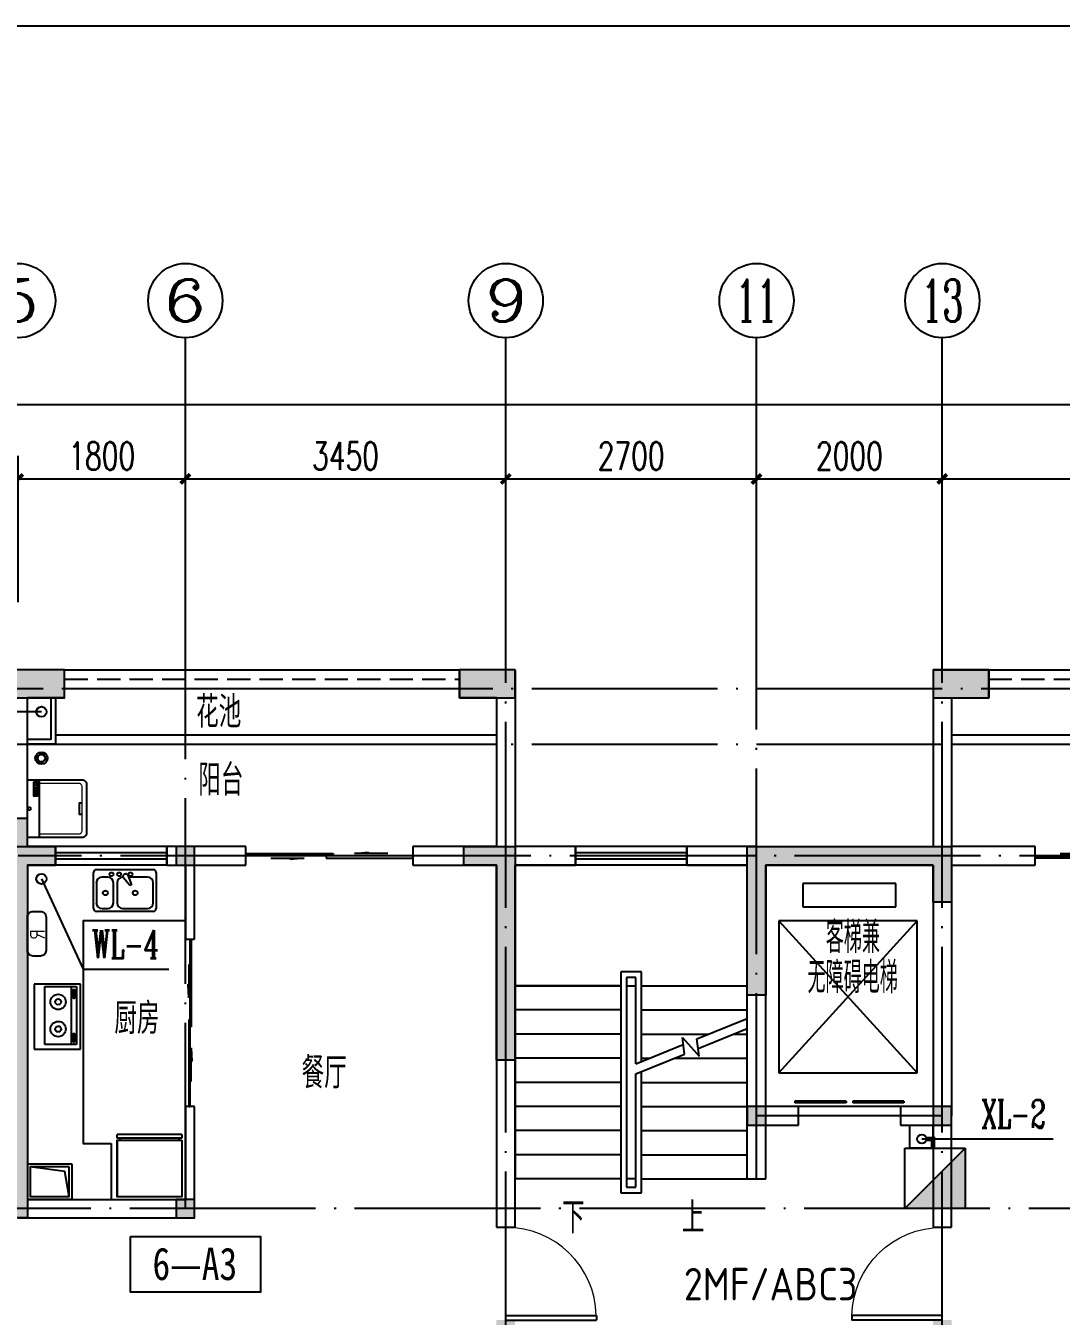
# Model space of a CAD drawing. Extents: x -287580 to -53108, y -522338 to -82629.
# Drawn here: x -248927 to -237779, y -430409 to -416516 of the extents above; entities that cross this region are included whole.
import ezdxf
from ezdxf.enums import TextEntityAlignment as Align

# ---------------------------------------------------------------- set-up
doc = ezdxf.new("R2010")
doc.units = 0
doc.header["$LTSCALE"] = 1000
doc.header["$MEASUREMENT"] = 0
doc.linetypes.add('DASH', pattern=[0.35, 0.25, -0.1])
doc.linetypes.add('DOTE', pattern=[2.42, 2, -0.2, 0.02, -0.2])
for name, color, linetype in [('AXIS', 3, 'Continuous'), ('AXIS_TEXT', 7, 'Continuous'), ('DIM_SYMB', 99, 'Continuous'), ('DIM_污水', 3, 'Continuous'), ('DIM_消防', 3, 'Continuous'), ('DOTE', 99, 'Continuous'), ('EQUIP_地漏', 7, 'Continuous'), ('EQUIP_消火栓', 10, 'Continuous'), ('kan', 146, 'Continuous'), ('PIPE-消防', 1, 'Continuous'), ('PUB_TEXT', 7, 'Continuous'), ('STAIR', 99, 'Continuous'), ('VPIPE-污水', 2, 'Continuous'), ('VPIPE-消防', 1, 'Continuous'), ('WALL', 9, 'Continuous'), ('WINDOW', 99, 'Continuous'), ('填充', 8, 'Continuous'), ('家具', 187, 'Continuous'), ('文字2', 7, 'Continuous'), ('给排水标注', 4, 'Continuous'), ('表格', 157, 'Continuous'), ('面层', 215, 'Continuous')]:
    doc.layers.add(name, color=color, linetype=linetype)
doc.layers.add('洁、厨具', color=8, linetype='Continuous', lineweight=9)
doc.styles.add('-宋体', font='', dxfattribs={"width": 0.8})
doc.styles.add('_SIMPLEX', font='SIMPLEX.shx', dxfattribs={"width": 0.75})
doc.styles.add('_TCH_AXIS', font='COMPLEX', dxfattribs={"bigfont": 'GBCBIG'})
doc.styles.add('_TCH_DIM', font='SIMPLEX', dxfattribs={"bigfont": 'GBCBIG'})
doc.styles.add('_TCH_DIM_T3', font='SIMPLEX', dxfattribs={"width": 0.705882, "bigfont": 'GBCBIG'})
doc.styles.add('_TWT_SERIAL', font='COMPLEX', dxfattribs={"width": 0.8, "height": 3, "bigfont": 'HZTXT'})
doc.styles.add('COMPLEX', font='COMPLEX')
doc.styles.add('DIM_FONT', font='simplex_.ttf', dxfattribs={"width": 0.7, "bigfont": 'GBCBIG'})
doc.styles.add('hnurban', font='gbenor.shx', dxfattribs={"width": 0.8, "bigfont": 'gbcbig.shx'})
doc.styles.get("Standard").update_dxf_attribs({"font": 'gbenor.shx', "bigfont": 'gbcbig.shx'})
doc.styles.get('-宋体').set_extended_font_data('SimSun')
doc.dimstyles.new('_TCH_ARCH&&100', dxfattribs={"dimtxt": 297.5, "dimasz": 100, "dimexe": 250, "dimexo": 300, "dimgap": 100, "dimtad": 1, "dimdec": 0, "dimzin": 0, "dimdsep": 46, "dimtxsty": '_TCH_DIM_T3', "dimblk": 'ARCHTICK', "dimcen": 0.09, "dimclrt": 7, "dimazin": 2, "dimtfac": 1, "dimtdec": 0, "dimtix": 1, "dimtmove": 2, "dimatfit": 3, "dimfxl": 0, "dimtolj": 1, "dimtzin": 0, "dimarcsym": 0})

# ---------------------------------------------------------------- blocks, each defined once
blk = doc.blocks.new('$TwtSys$00000434')
for p, q in [((-0.5, 0.5), (-0.5, -0.5)), ((-0.5, -0.5), (0.5, 0.5)), ((0.5, 0.5), (-0.5, 0.5)), ((0.5, -0.5), (0.5, 0.5)), ((-0.5, -0.5), (0.5, -0.5))]:
    blk.add_line(p, q)
blk.add_solid([(0.5, -0.5), (0.5, 0.5), (-0.5, -0.5)])
blk = doc.blocks.new('$TwtSys$00000327')
for p, q in [((-94, -9, 0), (9, 94, 0)), ((-9, -94, 0), (94, 9, 0)), ((12, 55, 0), (42, 84, 0)), ((40, 40, 0), (66, 66, 0)), ((55, 12, 0), (84, 42, 0)), ((-84, -42, 0), (-55, -12, 0)), ((-66, -66, 0), (-40, -40, 0)), ((-42, -84, 0), (-12, -55, 0))]:
    blk.add_line(p, q)
for radius in [94, 56.4]:
    blk.add_circle((0, 0, 0), radius)
blk = doc.blocks.new('aaaaaaffffffeeeee')
at = {"layer": 'PIPE-消防'}
for points in [[(-239159, -366262), (-239159, -366237), (-239134, -366237)], [(-239159, -366262), (-239134, -366262), (-239134, -366237)]]:
    blk.add_hatch(color=256, dxfattribs=at).paths.add_polyline_path(points)
at = {"layer": 'DIM_污水'}
for p, q in [((-248759, -361662), (-249151, -361662)), ((-248759, -363462), (-248309, -364434, 0)), ((-248309, -364434, 0), (-247388, -364434, 0))]:
    blk.add_line(p, q, dxfattribs=at)
at = {"layer": 'DIM_消防'}
for p, q in [((-239279, -366262), (-238752, -366262)), ((-238752, -366262), (-237864, -366262))]:
    blk.add_line(p, q, dxfattribs=at)
at = {"layer": 'EQUIP_消火栓', "color": 99}
blk.add_lwpolyline([(-239409, -366112), (-239159, -366112), (-239159, -366362), (-239409, -366362)], close=True, dxfattribs=at)
at = {"layer": 'PIPE-消防', "const_width": 50}
for points in [[(-239229, -366262), (-239159, -366262)], [(-239159, -366262), (-239159, -366362)]]:
    blk.add_lwpolyline(points, dxfattribs=at)
at = {"layer": 'VPIPE-污水'}
for centre in [(-248759, -361662), (-248759, -363462)]:
    blk.add_circle(centre, 55, dxfattribs=at)
at = {"layer": 'VPIPE-消防'}
blk.add_circle((-239279, -366262), 50, dxfattribs=at)
at = {"layer": 'EQUIP_地漏', "xscale": 0.7, "yscale": 0.7, "zscale": 0.7}
blk.add_blockref('$TwtSys$00000327', (-248759, -362162), dxfattribs=at)
at = {"layer": 'EQUIP_消火栓', "xscale": 650, "yscale": -650, "zscale": 650, "rotation": 270}
blk.add_blockref('$TwtSys$00000434', (-239139, -366687), dxfattribs=at)
at = {"layer": 'DIM_污水', "color": 7, "style": '_TWT_SERIAL', "width": 0.64}
blk.add_text('WL-4', height=300, dxfattribs=at).set_placement((-248216, -364314, 0))
at = {"layer": 'DIM_消防', "color": 7, "style": '_TWT_SERIAL', "width": 0.64}
blk.add_text('XL-2', height=300, dxfattribs=at).set_placement((-238637, -366142))
blk = doc.blocks.new('ASDGFSDFGGDF')
at = {"layer": '家具'}
for p, q in [((695, -609), (695, 0)), ((695, -609), (695, 0)), ((0, -670), (0, -629)), ((0, -629), (28, -629)), ((0, -670), (695, -670)), ((28, -629), (28, -609)), ((695, -609), (666, -609)), ((666, -609), (666, -629)), ((666, -629), (695, -629)), ((695, -629), (695, -670))]:
    blk.add_line(p, q, dxfattribs=at)
for points in [[(0, -609), (0, 0), (695, 0), (695, -609)], [(666, -609), (28, -609), (28, -629), (666, -629)]]:
    blk.add_lwpolyline(points, close=True, dxfattribs=at)
blk = doc.blocks.new('sdfdsfgf')
at = {"layer": '家具'}
for points in [[(1414289, 21341), (1413809, 21341), (1413809, 20961), (1414289, 20961), (1414289, 21341)], [(1414259, 20991), (1414211, 21259), (1413839, 21311)]]:
    blk.add_lwpolyline(points, dxfattribs=at)
blk.add_lwpolyline([(1414259, 21311), (1413839, 21311), (1413839, 20991), (1414259, 20991)], close=True, dxfattribs=at)
blk = doc.blocks.new('A$C685A49D5')
at = {"layer": '家具'}
for p, q in [((0, 31), (0, 419)), ((31, 450), (644, 450)), ((675, 419), (675, 31)), ((31, 307), (31, 92)), ((153, 368), (92, 368)), ((215, 92), (215, 307)), ((256, 307), (256, 92)), ((390, 277), (320, 363)), ((340, 402), (325, 393)), ((369, 391), (408, 287)), ((583, 368), (377, 368)), ((408, 287), (390, 277)), ((644, 92), (644, 307)), ((644, 0), (31, 0)), ((92, 31), (153, 31)), ((317, 31), (583, 31))]:
    blk.add_line(p, q, dxfattribs=at)
for centre, radius in [((194, 399), 20.5), ((276, 399), 20.5), ((399, 399), 20.5), ((128, 199), 25.6), ((450, 199), 25.6)]:
    blk.add_circle(centre, radius, dxfattribs=at)
for centre, radius, start, end in [((31, 419), 30.7, 90, 180), ((644, 419), 30.7, 0, 90), ((92, 307), 61.4, 90, 180), ((153, 307), 61.4, 0, 90), ((317, 307), 61.4, 90, 180), ((335, 376), 20.5, 120, 219.4623), ((350, 384), 20.5, 20.5377, 120), ((583, 307), 61.4, 0, 90), ((31, 31), 30.7, 180, 270), ((92, 92), 61.4, 180, 270), ((153, 92), 61.4, 270, 0), ((317, 92), 61.4, 180, 270), ((583, 92), 61.4, 270, 0), ((644, 31), 30.7, 270, 0)]:
    blk.add_arc(centre, radius, start, end, dxfattribs=at)
at = {"layer": '家具', "style": 'DIM_FONT', "width": 0.8, "flags": 9}
for tag in ['YSIZE', 'XSIZE']:
    blk.add_attdef(tag, (338, 450), '', height=0.5, rotation=270, dxfattribs=at)
blk = doc.blocks.new('$plan$00001601')
at = {"layer": '家具'}
for p, q in [((-350, 16), (350, 16)), ((-350, -484), (-350, 16)), ((350, 16), (350, -484)), ((-323, -98), (-323, -440)), ((299, -98), (-323, -98)), ((299, -440), (299, -98)), ((-323, -384), (299, -384)), ((-291, -407), (-291, -418)), ((-216, -416), (-280, -416)), ((-280, -416), (-280, -433)), ((-216, -433), (-216, -416)), ((-199, -408), (-199, -418)), ((182, -407), (182, -418)), ((193, -416), (193, -433)), ((257, -416), (193, -416)), ((257, -433), (257, -416)), ((274, -408), (274, -418)), ((350, -484), (-350, -484)), ((-323, -440), (299, -440)), ((-280, -433), (-216, -433)), ((193, -433), (257, -433))]:
    blk.add_line(p, q, dxfattribs=at)
for points in [[(-199, -408, 0.259034), (-201, -404, 0.076276), (-213, -399, 0.036515), (-226, -397, 0.026615), (-245, -396, 0.026615), (-264, -397, 0.036515), (-277, -399, 0.076276), (-289, -404, 0.259034), (-291, -408, 0.078462), (-291, -409, 0.056762)], [(-199, -418, 0.259034), (-201, -415, 0.076276), (-213, -410, 0.036515), (-226, -407, 0.026615), (-245, -406, 0.026615), (-264, -407, 0.036515), (-277, -410, 0.076276), (-289, -415, 0.259034), (-291, -418, 0.259034), (-289, -422, 0.056762), (-280, -426, 0.036515)], [(274, -408, 0.259034), (272, -404, 0.076276), (260, -399, 0.036515), (247, -397, 0.026615), (228, -396, 0.026615), (209, -397, 0.036515), (196, -399, 0.076276), (184, -404, 0.259034), (182, -408, 0.078462), (182, -409, 0.056762)], [(274, -418, 0.259034), (272, -415, 0.076276), (260, -410, 0.036515), (247, -407, 0.026615), (228, -406, 0.026615), (209, -407, 0.036515), (196, -410, 0.076276), (184, -415, 0.259034), (182, -418, 0.259034), (184, -422, 0.056762), (193, -426, 0.036515)], [(-216, -427, 0.008736), (-213, -427, 0.076276), (-201, -422, 0.259034), (-199, -418, 0.259034)], [(257, -427, 0.008736), (260, -427, 0.076276), (272, -422, 0.259034), (274, -418, 0.259034)]]:
    blk.add_lwpolyline(points, format="xyb", dxfattribs=at)
for centre, radius, start, end in [((-158, -243), 82.5, 0.964, 0), ((-158, -243), 31.6, 0.6532, 0), ((134, -243), 82.5, 180, 179.036), ((134, -243), 31.6, 180, 179.3468)]:
    blk.add_arc(centre, radius, start, end, dxfattribs=at)
blk = doc.blocks.new('A$C3451006C')
blk.add_lwpolyline([(-50, 330), (-50, -30, 0.414214), (10, -90), (90, -90, 0.414214), (150, -30), (150, 330, 0.414214), (90, 390), (10, 390, 0.414214)], format="xyb", close=True)
at = {"style": '_SIMPLEX', "width": 0.8}
blk.add_text('R', height=150, rotation=270, dxfattribs=at).set_placement((-32, 144), align=Align.CENTER)
blk = doc.blocks.new('$plan$00001623')
at = {"layer": '家具', "linetype": 'Continuous'}
blk.add_line((-341, -145), (342, -145), dxfattribs=at)
at = {"layer": '家具'}
blk.add_lwpolyline([(295, -706), (-295, -706, -0.414214), (-345, -656), (-345, 0), (345, 0), (345, -656, -0.414214)], format="xyb", close=True, dxfattribs=at)
at = {"layer": '家具', "lineweight": 13}
blk.add_lwpolyline([(307, -145), (307, -611, -0.414214), (267, -651), (-267, -651, -0.414214), (-307, -611), (-307, -145)], format="xyb", dxfattribs=at)
at = {"layer": '家具'}
for points in [[(323, -72), (152, -72), (152, -120), (323, -120)], [(163, -86), (177, -86), (177, -99), (163, -99)], [(189, -86), (202, -86), (202, -99), (189, -99)], [(213, -86), (227, -86), (227, -99), (213, -99)], [(239, -86), (253, -86), (253, -99), (239, -99)], [(281, -110), (309, -110), (309, -80), (281, -80)]]:
    blk.add_lwpolyline(points, close=True, dxfattribs=at)
blk.add_lwpolyline([(-71, -651), (-71, -623), (0, -623), (71, -623), (71, -651)], dxfattribs=at)
blk.add_circle((0, -25), 16, dxfattribs=at)
blk = doc.blocks.new('A$C72E5532A')
at = {"layer": '填充'}
for points in [[(9950, 14500), (10550, 14500), (10550, 14200), (9950, 14200)], [(15050, 14500), (15650, 14500), (15650, 14200), (15050, 14200)], [(19900, 14500), (20500, 14500), (20500, 14200), (19900, 14200)], [(20300, 12900), (20500, 12900), (20500, 12600), (20300, 12600)], [(18500, 12600), (18700, 12600), (18700, 12400), (18500, 12400)], [(10350, 9800), (10550, 9800), (10550, 9600), (10350, 9600)], [(12350, 9800), (12550, 9800), (12550, 9600), (12350, 9600)], [(18500, 8800), (18700, 8800), (18700, 8600), (18500, 8600)]]:
    blk.add_hatch(color=256, dxfattribs=at).paths.add_polyline_path(points)
at = {"color": 6}
for points in [[(9950, 14500), (10550, 14500), (10550, 14200), (9950, 14200)], [(15050, 14500), (15650, 14500), (15650, 14200), (15050, 14200)], [(19900, 14500), (20500, 14500), (20500, 14200), (19900, 14200)], [(20300, 12900), (20500, 12900), (20500, 12600), (20300, 12600)], [(18500, 12600), (18700, 12600), (18700, 12400), (18500, 12400)], [(10350, 9800), (10550, 9800), (10550, 9600), (10350, 9600)], [(12350, 9800), (12550, 9800), (12550, 9600), (12350, 9600)], [(18500, 8800), (18700, 8800), (18700, 8600), (18500, 8600)]]:
    blk.add_lwpolyline(points, close=True, dxfattribs=at)
blk = doc.blocks.new('A$C17F555B1')
at = {"layer": '填充'}
h = blk.add_hatch(color=256, dxfattribs=at)
h.dxf.hatch_style = 1
h.paths.add_polyline_path([(55300, 3700), (55300, 3300), (55700, 3300), (55700, 3700)])
h.paths.add_polyline_path([(30100, 3700), (30100, 3300), (30500, 3300), (30500, 3700)])
h.paths.add_polyline_path([(25600, 3300), (25600, 3700), (25200, 3700), (25200, 3300)])
h.paths.add_polyline_path([(400, 3300), (400, 3700), (0, 3700), (0, 3300)])
h.paths.add_polyline_path([(45350, 10300), (45350, 8200), (45150, 8200), (45150, 10500), (45700, 10500), (45700, 10300)])
h.paths.add_polyline_path([(10550, 10500), (10550, 8200), (10350, 8200), (10350, 10300), (10000, 10300), (10000, 10500)])
h.paths.add_polyline_path([(5600, 0), (5100, 0), (5100, 2500), (5300, 2500), (5300, 200), (5600, 200)])
h.paths.add_polyline_path([(20500, 0), (20000, 0), (20000, 200), (20300, 200), (20300, 2500), (20500, 2500)])
h.paths.add_polyline_path([(35700, 0), (35200, 0), (35200, 2500), (35400, 2500), (35400, 200), (35700, 200)])
h.paths.add_polyline_path([(50600, 0), (50100, 0), (50100, 200), (50400, 200), (50400, 2500), (50600, 2500)])
h.paths.add_polyline_path([(54000, 0), (53350, 0), (53350, 200), (53800, 200), (53800, 2100), (54000, 2100)])
h.paths.add_polyline_path([(32450, 0), (31800, 0), (31800, 2100), (32000, 2100), (32000, 200), (32450, 200)])
h.paths.add_polyline_path([(23900, 0), (23250, 0), (23250, 200), (23700, 200), (23700, 2100), (23900, 2100)])
h.paths.add_polyline_path([(2350, 0), (1700, 0), (1700, 2100), (1900, 2100), (1900, 200), (2350, 200)])
h.paths.add_polyline_path([(50600, 9800), (50600, 6700), (51150, 6700), (51150, 6500), (50400, 6500), (50400, 9800), (50400, 10300), (50100, 10300), (50100, 10500), (50600, 10500), (50600, 10000), (50950, 10000), (50950, 9800)])
h.paths.add_polyline_path([(35400, 10300), (35400, 9800), (35400, 6500), (34650, 6500), (34650, 6700), (35200, 6700), (35200, 9800), (34850, 9800), (34850, 10000), (35200, 10000), (35200, 10500), (35700, 10500), (35700, 10300)])
h.paths.add_polyline_path([(20500, 10500), (20500, 10000), (20850, 10000), (20850, 9800), (20500, 9800), (20500, 6700), (21050, 6700), (21050, 6500), (20300, 6500), (20300, 9800), (20300, 10300), (20000, 10300), (20000, 10500)])
h.paths.add_polyline_path([(5300, 9800), (5300, 6500), (4550, 6500), (4550, 6700), (5100, 6700), (5100, 9800), (4750, 9800), (4750, 10000), (5100, 10000), (5100, 10500), (5600, 10500), (5600, 10300), (5300, 10300)])
h.paths.add_polyline_path([(15050, 10300), (13250, 10300), (13250, 8900), (13050, 8900), (13050, 10500), (15250, 10500), (15250, 9900), (15050, 9900)])
h.paths.add_polyline_path([(40650, 10300), (40650, 9900), (40450, 9900), (40450, 10500), (42650, 10500), (42650, 8900), (42450, 8900), (42450, 10300)])
h.paths.add_polyline_path([(39900, 1900), (39900, 1000), (40400, 1000), (40400, 800), (39900, 800), (39900, 0), (39300, 0), (39300, 200), (39700, 200), (39700, 1000), (39700, 1900)])
h.paths.add_polyline_path([(46100, 1900), (46100, 1000), (46100, 200), (46500, 200), (46500, 0), (45900, 0), (45900, 800), (45400, 800), (45400, 1000), (45900, 1000), (45900, 1900)])
h.paths.add_polyline_path([(40650, 5400), (40650, 5100), (41300, 5100), (41300, 4100), (41100, 4100), (41100, 4900), (40450, 4900), (39900, 4900), (39900, 4800), (39700, 4800), (39700, 5100), (40450, 5100), (40450, 5400)])
h.paths.add_polyline_path([(45350, 5400), (45350, 5100), (46100, 5100), (46100, 4800), (45900, 4800), (45900, 4900), (45350, 4900), (44700, 4900), (44700, 4100), (44500, 4100), (44500, 5100), (45150, 5100), (45150, 5400)])
h.paths.add_polyline_path([(30750, 9800), (30300, 9800), (30300, 6700), (30700, 6700), (30700, 6500), (30100, 6500), (30100, 10000), (30750, 10000)])
h.paths.add_polyline_path([(55700, 10000), (55700, 6500), (55100, 6500), (55100, 6700), (55500, 6700), (55500, 9800), (55050, 9800), (55050, 10000)])
h.paths.add_polyline_path([(16000, 1900), (16000, 1000), (16000, 200), (16400, 200), (16400, 0), (15800, 0), (15800, 800), (15300, 800), (15300, 1000), (15800, 1000), (15800, 1900)])
h.paths.add_polyline_path([(9800, 1900), (9800, 1000), (10300, 1000), (10300, 800), (9800, 800), (9800, 0), (9200, 0), (9200, 200), (9600, 200), (9600, 1000), (9600, 1900)])
h.paths.add_polyline_path([(15250, 5400), (15250, 5100), (16000, 5100), (16000, 4800), (15800, 4800), (15800, 4900), (15250, 4900), (14600, 4900), (14600, 4100), (14400, 4100), (14400, 5100), (15050, 5100), (15050, 5400)])
h.paths.add_polyline_path([(10550, 5400), (10550, 5100), (11200, 5100), (11200, 4100), (11000, 4100), (11000, 4900), (10350, 4900), (9800, 4900), (9800, 4800), (9600, 4800), (9600, 5100), (10350, 5100), (10350, 5400)])
h.paths.add_polyline_path([(25400, 9800), (24950, 9800), (24950, 10000), (25600, 10000), (25600, 6500), (25000, 6500), (25000, 6700), (25400, 6700)])
h.paths.add_polyline_path([(200, 9800), (200, 6700), (600, 6700), (600, 6500), (0, 6500), (0, 10000), (650, 10000), (650, 9800)])
at = {"color": 3}
for points in [[(5300, 9800), (5300, 6500), (4550, 6500), (4550, 6700), (5100, 6700), (5100, 9800), (4750, 9800), (4750, 10000), (5100, 10000), (5100, 10500), (5600, 10500), (5600, 10300), (5300, 10300)], [(10550, 10500), (10550, 8200), (10350, 8200), (10350, 10300), (10000, 10300), (10000, 10500)], [(15050, 10300), (13250, 10300), (13250, 8900), (13050, 8900), (13050, 10500), (15250, 10500), (15250, 9900), (15050, 9900)]]:
    blk.add_lwpolyline(points, close=True, dxfattribs=at)
blk = doc.blocks.new('_ArchTick')
at = {"color": 0, "linetype": 'ByBlock', "const_width": 0.4}
blk.add_lwpolyline([(-0.5, -0.5), (0.5, 0.5)], dxfattribs=at)
blk = doc.blocks.new('*D350')
at = {"layer": 'AXIS', "color": 0, "lineweight": -2}
for p, q in [((-249009, -422720), (-249009, -421144)), ((-247209, -422720), (-247209, -421144)), ((-249009, -421394), (-247209, -421394))]:
    blk.add_line(p, q, dxfattribs=at)
at = {"layer": 'Defpoints', "color": 0}
for p in [(-247209, -421394), (-249009, -423020), (-247209, -423020)]:
    blk.add_point(p, dxfattribs=at)
at = {"layer": 'AXIS', "color": 0, "lineweight": -2, "xscale": 100, "yscale": 100, "zscale": 100, "rotation": 180}
blk.add_blockref('_ArchTick', (-249009, -421394), dxfattribs=at)
at = {"layer": 'AXIS', "color": 0, "lineweight": -2, "xscale": 100, "yscale": 100, "zscale": 100}
blk.add_blockref('_ArchTick', (-247209, -421394), dxfattribs=at)
at = {"layer": 'AXIS', "color": 7, "insert": (-248109, -421146), "char_height": 297.5, "attachment_point": 5, "style": '_TCH_DIM_T3'}
blk.add_mtext('\\A1;1800', dxfattribs=at)
blk = doc.blocks.new('*D351')
at = {"layer": 'AXIS', "color": 0, "lineweight": -2}
for p, q in [((-247209, -422720), (-247209, -421144)), ((-243759, -422720), (-243759, -421144)), ((-247209, -421394), (-243759, -421394))]:
    blk.add_line(p, q, dxfattribs=at)
at = {"layer": 'Defpoints', "color": 0}
for p in [(-243759, -421394), (-247209, -423020), (-243759, -423020)]:
    blk.add_point(p, dxfattribs=at)
at = {"layer": 'AXIS', "color": 0, "lineweight": -2, "xscale": 100, "yscale": 100, "zscale": 100, "rotation": 180}
blk.add_blockref('_ArchTick', (-247209, -421394), dxfattribs=at)
at = {"layer": 'AXIS', "color": 0, "lineweight": -2, "xscale": 100, "yscale": 100, "zscale": 100}
blk.add_blockref('_ArchTick', (-243759, -421394), dxfattribs=at)
at = {"layer": 'AXIS', "color": 7, "insert": (-245484, -421146), "char_height": 297.5, "attachment_point": 5, "style": '_TCH_DIM_T3'}
blk.add_mtext('\\A1;3450', dxfattribs=at)
blk = doc.blocks.new('*D352')
at = {"layer": 'AXIS', "color": 0, "lineweight": -2}
for p, q in [((-243759, -422720), (-243759, -421144)), ((-241059, -422720), (-241059, -421144)), ((-243759, -421394), (-241059, -421394))]:
    blk.add_line(p, q, dxfattribs=at)
at = {"layer": 'Defpoints', "color": 0}
for p in [(-241059, -421394), (-243759, -423020), (-241059, -423020)]:
    blk.add_point(p, dxfattribs=at)
at = {"layer": 'AXIS', "color": 0, "lineweight": -2, "xscale": 100, "yscale": 100, "zscale": 100, "rotation": 180}
blk.add_blockref('_ArchTick', (-243759, -421394), dxfattribs=at)
at = {"layer": 'AXIS', "color": 0, "lineweight": -2, "xscale": 100, "yscale": 100, "zscale": 100}
blk.add_blockref('_ArchTick', (-241059, -421394), dxfattribs=at)
at = {"layer": 'AXIS', "color": 7, "insert": (-242409, -421146), "char_height": 297.5, "attachment_point": 5, "style": '_TCH_DIM_T3'}
blk.add_mtext('\\A1;2700', dxfattribs=at)
blk = doc.blocks.new('*D353')
at = {"layer": 'AXIS', "color": 0, "lineweight": -2}
for p, q in [((-241059, -422720), (-241059, -421144)), ((-239059, -422720), (-239059, -421144)), ((-241059, -421394), (-239059, -421394))]:
    blk.add_line(p, q, dxfattribs=at)
at = {"layer": 'Defpoints', "color": 0}
for p in [(-239059, -421394), (-241059, -423020), (-239059, -423020)]:
    blk.add_point(p, dxfattribs=at)
at = {"layer": 'AXIS', "color": 0, "lineweight": -2, "xscale": 100, "yscale": 100, "zscale": 100, "rotation": 180}
blk.add_blockref('_ArchTick', (-241059, -421394), dxfattribs=at)
at = {"layer": 'AXIS', "color": 0, "lineweight": -2, "xscale": 100, "yscale": 100, "zscale": 100}
blk.add_blockref('_ArchTick', (-239059, -421394), dxfattribs=at)
at = {"layer": 'AXIS', "color": 7, "insert": (-240059, -421146), "char_height": 297.5, "attachment_point": 5, "style": '_TCH_DIM_T3'}
blk.add_mtext('\\A1;2000', dxfattribs=at)
blk = doc.blocks.new('*D354')
at = {"layer": 'AXIS', "color": 0, "lineweight": -2}
for p, q in [((-239059, -422720), (-239059, -421144)), ((-235609, -422720), (-235609, -421144)), ((-239059, -421394), (-235609, -421394))]:
    blk.add_line(p, q, dxfattribs=at)
at = {"layer": 'Defpoints', "color": 0}
for p in [(-235609, -421394), (-239059, -423020), (-235609, -423020)]:
    blk.add_point(p, dxfattribs=at)
at = {"layer": 'AXIS', "color": 0, "lineweight": -2, "xscale": 100, "yscale": 100, "zscale": 100, "rotation": 180}
blk.add_blockref('_ArchTick', (-239059, -421394), dxfattribs=at)
at = {"layer": 'AXIS', "color": 0, "lineweight": -2, "xscale": 100, "yscale": 100, "zscale": 100}
blk.add_blockref('_ArchTick', (-235609, -421394), dxfattribs=at)
at = {"layer": 'AXIS', "color": 7, "insert": (-237334, -421146), "char_height": 297.5, "attachment_point": 5, "style": '_TCH_DIM_T3'}
blk.add_mtext('\\A1;3450', dxfattribs=at)
blk = doc.blocks.new('*D370')
at = {"layer": 'AXIS', "color": 0, "lineweight": -2}
for p, q in [((-254209, -422720), (-254209, -420344)), ((-198509, -422720), (-198509, -420344)), ((-254209, -420594), (-198509, -420594))]:
    blk.add_line(p, q, dxfattribs=at)
at = {"layer": 'Defpoints', "color": 0}
for p in [(-198509, -420594), (-254209, -423020), (-198509, -423020)]:
    blk.add_point(p, dxfattribs=at)
at = {"layer": 'AXIS', "color": 0, "lineweight": -2, "xscale": 100, "yscale": 100, "zscale": 100, "rotation": 180}
blk.add_blockref('_ArchTick', (-254209, -420594), dxfattribs=at)
at = {"layer": 'AXIS', "color": 0, "lineweight": -2, "xscale": 100, "yscale": 100, "zscale": 100}
blk.add_blockref('_ArchTick', (-198509, -420594), dxfattribs=at)
at = {"layer": 'AXIS', "color": 7, "insert": (-226359, -420346), "char_height": 297.5, "attachment_point": 5, "style": '_TCH_DIM_T3'}
blk.add_mtext('\\A1;55700', dxfattribs=at)
blk = doc.blocks.new('$DorLib2D$00000131')
at = {"color": 0, "linetype": 'Continuous'}
for p, q in [((0.15, 0.125), (0.2319, 0.1973)), ((0.2319, 0.1973), (0.2319, 0.125)), ((-0.5, 0.125), (-0.5, 0)), ((0.0192, 0.125), (-0.5, 0.125)), ((0.0192, 0), (0.0192, 0.125)), ((0.35, 0.125), (0.15, 0.125)), ((-0.5, 0), (0.0192, 0)), ((-0.024, 0), (0.5, 0)), ((-0.024, -0.125), (-0.024, 0)), ((0.5, 0), (0.5, -0.125)), ((-0.35, -0.125), (-0.15, -0.125)), ((-0.2319, -0.1973), (-0.2319, -0.125)), ((-0.15, -0.125), (-0.2319, -0.1973)), ((0.5, -0.125), (-0.024, -0.125))]:
    blk.add_line(p, q, dxfattribs=at)
blk = doc.blocks.new('$WINLIB2D$00000001')
at = {"color": 0}
for points in [[(-0.5, 0.5), (-0.5, -0.5)], [(-0.5, 0.5), (0.5, 0.5)], [(0.5, -0.5), (0.5, 0.5)], [(0.5, 0.167), (-0.5, 0.167)], [(0.5, -0.167), (-0.5, -0.167)], [(-0.5, -0.5), (0.5, -0.5)]]:
    blk.add_lwpolyline(points, dxfattribs=at)
blk = doc.blocks.new('$DorLib2D$00000001')
for p, q in [((0.45, 0.975), (0.5, 0.975)), ((0.45, 0), (0.45, 0.975)), ((0.5, 0), (0.5, 0.975)), ((0.5, 0), (0.45, 0))]:
    blk.add_line(p, q)
at = {"lineweight": 13}
blk.add_arc((0.475, 0), 0.975, 91.4693, 180, dxfattribs=at)
blk = doc.blocks.new('$DorLib2D$00000127')
at = {"color": 0, "linetype": 'Continuous'}
for p, q in [((-0.033, 0.795), (-0.533, 0.795)), ((-0.533, 0.795), (-0.533, 0.69)), ((-0.033, 0.795), (-0.033, 0.69)), ((0.033, 0.795), (0.033, 0.69)), ((0.533, 0.795), (0.033, 0.795)), ((0.533, 0.795), (0.533, 0.69)), ((-0.033, 0.69), (-0.533, 0.69)), ((0.533, 0.69), (0.033, 0.69)), ((0.5, 0.5), (-0.5, 0.5))]:
    blk.add_line(p, q, dxfattribs=at)
blk = doc.blocks.new('_AXISO')
blk.add_circle((0, 0), 0.5)
at = {"layer": 'AXIS_TEXT', "style": 'COMPLEX', "width": 1.041667}
blk.add_attdef('A', text='', height=0.56, dxfattribs=at).set_placement((-0.25, -0.28), (0.25, -0.28), align=Align.FIT)

msp = doc.modelspace()

# ---------------------------------------------------------------- linework, layer by layer
at = {"layer": 'AXIS'}
for p, q in [((-247208.8, -422074.7), (-247208.8, -419874.4)), ((-243758.8, -422074.7), (-243758.8, -419874.4)), ((-241058.8, -422074.7), (-241058.8, -419874.4)), ((-239058.8, -422074.7), (-239058.8, -419874.4))]:
    msp.add_line(p, q, dxfattribs=at)
at = {"layer": 'DIM_SYMB'}
for points in [[(-243058.8, -429060.9, 0, 0, 0), (-243058.8, -426200.9, 0, 0, 0), (-241758.8, -426200.9, 0, 0, 0), (-241758.8, -427070.9, 80, 0, 0), (-241758.8, -427370.9, 0, 0, 0)], [(-241758.8, -429060.9, 0, 0, 0), (-241758.8, -427930.9, 80, 0, 0), (-241758.8, -427630.9, 0, 0, 0)]]:
    msp.add_lwpolyline(points, format="xyseb", dxfattribs=at)
at = {"layer": 'DOTE', "linetype": 'DOTE'}
for p, q in [((-247208.8, -429250.9), (-247208.8, -422172.4)), ((-243758.8, -430850.9), (-243758.8, -422172.4)), ((-241058.8, -428930.9), (-241058.8, -422172.4)), ((-239058.8, -430850.9), (-239058.8, -422172.4)), ((-255580, -423650.9), (-197406.7, -423650.9)), ((-255580, -424250.9), (-197406.7, -424250.9)), ((-233808.8, -425450.9), (-249008.8, -425450.9)), ((-239058.8, -428250.9), (-241058.8, -428250.9)), ((-197406.7, -429250.9), (-255580, -429250.9))]:
    msp.add_line(p, q, dxfattribs=at)
at = {"layer": 'kan'}
for p, q in [((-248508.8, -423450.9), (-244258.8, -423450.9)), ((-238558.8, -423450.9), (-234308.8, -423450.9)), ((-248508.8, -423650.9), (-244258.8, -423650.9)), ((-238558.8, -423650.9), (-234308.8, -423650.9))]:
    msp.add_line(p, q, dxfattribs=at)
at = {"layer": 'kan', "linetype": 'DASH'}
for p, q in [((-248508.8, -423550.9), (-244258.8, -423550.9)), ((-238558.8, -423550.9), (-234308.8, -423550.9))]:
    msp.add_line(p, q, dxfattribs=at)
at = {"layer": 'kan', "color": 124}
for p, q in [((-248608.8, -424150.9), (-243858.8, -424150.9)), ((-238958.8, -424150.9), (-234208.8, -424150.9)), ((-248908.8, -424250.9), (-243858.8, -424250.9)), ((-238958.8, -424250.9), (-233908.8, -424250.9))]:
    msp.add_line(p, q, dxfattribs=at)
at = {"layer": 'STAIR'}
for p, q in [((-241158.8, -425550.9), (-243658.8, -425550.9)), ((-243658.8, -425550.9), (-243658.8, -426850.9)), ((-241158.8, -426850.9), (-241158.8, -425550.9)), ((-242298.8, -426700.9), (-242518.8, -426700.9)), ((-242518.8, -426700.9), (-242518.8, -429080.9)), ((-242358.8, -426760.9), (-242458.8, -426760.9)), ((-242458.8, -426760.9), (-242458.8, -429020.9)), ((-242358.8, -427690.2), (-242358.8, -426760.9)), ((-242298.8, -427665.9), (-242298.8, -426700.9)), ((-243658.8, -426850.9), (-243658.8, -428930.9)), ((-242518.8, -426850.9), (-243658.8, -426850.9)), ((-243658.8, -426850.9), (-242518.8, -426850.9)), ((-242458.8, -426850.9), (-242458.8, -428930.9)), ((-242458.8, -426850.9), (-242358.8, -426850.9)), ((-242358.8, -427690.2), (-242358.8, -426850.9)), ((-242298.8, -426850.9), (-241158.8, -426850.9)), ((-242298.8, -426850.9), (-241158.8, -426850.9)), ((-241158.8, -427203.6), (-241158.8, -426850.9)), ((-242518.8, -427110.9), (-243658.8, -427110.9)), ((-242298.8, -427110.9), (-241158.8, -427110.9)), ((-241700.4, -427423.2), (-241158.8, -427203.6)), ((-241687.7, -427526), (-241158.8, -427311.5)), ((-241158.8, -428930.9), (-241158.8, -427311.5)), ((-242518.8, -427370.9), (-243658.8, -427370.9)), ((-242358.8, -427690.2), (-241848.4, -427483.3)), ((-242298.8, -427370.9), (-241571.3, -427370.9)), ((-241835.7, -427586), (-241857.6, -427408.9)), ((-241857.6, -427408.9), (-241677.4, -427608.6)), ((-241677.4, -427608.6), (-241700.4, -427423.2)), ((-241305.1, -427370.9), (-241158.8, -427370.9)), ((-242518.8, -427630.9), (-243658.8, -427630.9)), ((-242358.8, -427798.1), (-241835.7, -427586)), ((-242298.8, -427630.9), (-242212.5, -427630.9)), ((-241946.3, -427630.9), (-241158.8, -427630.9)), ((-242298.8, -429080.9), (-242298.8, -427773.8)), ((-242518.8, -427890.9), (-243658.8, -427890.9)), ((-242358.8, -428930.9), (-242358.8, -427798.1)), ((-242358.8, -429020.9), (-242358.8, -427798.1)), ((-242298.8, -427890.9), (-241158.8, -427890.9)), ((-242518.8, -428150.9), (-243658.8, -428150.9)), ((-242298.8, -428150.9), (-241158.8, -428150.9)), ((-242518.8, -428410.9), (-243658.8, -428410.9)), ((-242298.8, -428410.9), (-241158.8, -428410.9)), ((-242518.8, -428670.9), (-243658.8, -428670.9)), ((-242298.8, -428670.9), (-241158.8, -428670.9)), ((-242518.8, -428930.9), (-243658.8, -428930.9)), ((-242358.8, -428930.9), (-242458.8, -428930.9)), ((-242458.8, -429020.9), (-242358.8, -429020.9)), ((-242298.8, -428930.9), (-241158.8, -428930.9)), ((-242518.8, -429080.9), (-242298.8, -429080.9))]:
    msp.add_line(p, q, dxfattribs=at)
at = {"layer": 'STAIR', "color": 197}
for p, q in [((-240558.8, -425750.9, 76423.5), (-240558.8, -426000.9, 76423.5)), ((-239558.8, -425750.9, 76423.5), (-240558.8, -425750.9, 76423.5)), ((-239558.8, -426000.9, 76423.5), (-239558.8, -425750.9, 76423.5)), ((-240558.8, -426000.9, 76423.5), (-239558.8, -426000.9, 76423.5)), ((-240817.7, -426150.9, 76423.5), (-240817.7, -427788.5, 76423.5)), ((-239329.2, -426150.9, 76423.5), (-240817.7, -426150.9, 76423.5)), ((-240817.7, -426150.9, 76423.5), (-239329.2, -427788.5, 76423.5)), ((-240817.7, -427788.5, 76423.5), (-239329.2, -426150.9, 76423.5)), ((-239329.2, -427788.5, 76423.5), (-239329.2, -426150.9, 76423.5)), ((-240817.7, -427788.5, 76423.5), (-239329.2, -427788.5, 76423.5))]:
    msp.add_line(p, q, dxfattribs=at)
at = {"layer": 'WALL'}
for p, q in [((-248508.8, -423450.9), (-249108.8, -423450.9)), ((-248508.8, -423750.9), (-248508.8, -423450.9)), ((-243658.8, -423450.9), (-244258.8, -423450.9)), ((-244258.8, -423750.9), (-244258.8, -423450.9)), ((-243658.8, -423450.9), (-243658.8, -425350.9)), ((-239158.8, -423450.9), (-239158.8, -425350.9)), ((-239158.8, -423450.9), (-238558.8, -423450.9)), ((-238558.8, -423450.9), (-238558.8, -423750.9)), ((-248908.8, -425350.9), (-248908.8, -423750.9)), ((-248508.8, -423750.9), (-248908.8, -423750.9)), ((-243858.8, -423750.9), (-244258.8, -423750.9)), ((-243858.8, -423750.9), (-243858.8, -425350.9)), ((-238958.8, -423750.9), (-238958.8, -425350.9)), ((-238958.8, -423750.9), (-238558.8, -423750.9)), ((-248608.8, -425350.9), (-248908.8, -425350.9)), ((-248608.8, -425550.9), (-248608.8, -425350.9)), ((-247208.8, -425350.9), (-247408.8, -425350.9)), ((-247408.8, -425350.9), (-247408.8, -425550.9)), ((-246558.8, -425350.9), (-247208.8, -425350.9)), ((-246558.8, -425550.9), (-246558.8, -425350.9)), ((-243858.8, -425350.9), (-244758.8, -425350.9)), ((-244758.8, -425350.9), (-244758.8, -425550.9)), ((-243008.8, -425350.9), (-243658.8, -425350.9)), ((-243008.8, -425550.9), (-243008.8, -425350.9)), ((-241058.8, -425350.9), (-241808.8, -425350.9)), ((-241808.8, -425350.9), (-241808.8, -425550.9)), ((-241058.8, -425350.9), (-239158.8, -425350.9)), ((-238058.8, -425350.9), (-238958.8, -425350.9)), ((-238058.8, -425550.9), (-238058.8, -425350.9)), ((-248908.8, -425550.9), (-248908.8, -425950.9)), ((-248908.8, -425550.9), (-248608.8, -425550.9)), ((-247408.8, -425550.9), (-247208.8, -425550.9)), ((-247208.8, -425550.9), (-247208.8, -426350.9)), ((-247108.8, -426350.9), (-247108.8, -425550.9)), ((-247108.8, -425550.9), (-246558.8, -425550.9)), ((-244758.8, -425550.9), (-243858.8, -425550.9)), ((-243858.8, -425550.9), (-243858.8, -429450.9)), ((-243658.8, -429450.9), (-243658.8, -425550.9)), ((-243658.8, -425550.9), (-243008.8, -425550.9)), ((-241808.8, -425550.9), (-241158.8, -425550.9)), ((-241158.8, -428250.9), (-241158.8, -425550.9)), ((-240958.8, -428150.9), (-240958.8, -425550.9)), ((-240958.8, -425550.9), (-239158.8, -425550.9)), ((-239158.8, -425550.9), (-239158.8, -428150.9)), ((-238958.8, -425550.9), (-238058.8, -425550.9)), ((-238958.8, -425550.9), (-238958.8, -428250.9)), ((-248908.8, -425950.9), (-248908.8, -427950.9)), ((-247208.8, -426350.9), (-247108.8, -426350.9)), ((-248908.8, -427950.9), (-248908.8, -429150.9)), ((-247108.8, -428150.9), (-247208.8, -428150.9)), ((-247208.8, -428150.9), (-247208.8, -429150.9)), ((-247108.8, -429350.9), (-247108.8, -428150.9)), ((-240608.8, -428150.9), (-240958.8, -428150.9)), ((-240608.8, -428350.9), (-240608.8, -428150.9)), ((-239158.8, -428150.9), (-239508.8, -428150.9)), ((-239508.8, -428150.9), (-239508.8, -428350.9)), ((-241158.8, -428930.9), (-241158.8, -428250.9)), ((-238958.8, -429450.9), (-238958.8, -428250.9)), ((-240958.8, -428930.9), (-240958.8, -428350.9)), ((-240958.8, -428350.9), (-240608.8, -428350.9)), ((-239508.8, -428350.9), (-239158.8, -428350.9)), ((-239158.8, -428350.9), (-239158.8, -429450.9)), ((-241158.8, -428930.9), (-240958.8, -428930.9)), ((-248908.8, -429150.9), (-247208.8, -429150.9)), ((-249008.8, -429350.9), (-247108.8, -429350.9)), ((-243858.8, -429450.9), (-243658.8, -429450.9)), ((-239158.8, -429450.9), (-238958.8, -429450.9))]:
    msp.add_line(p, q, dxfattribs=at)
at = {"layer": '家具'}
msp.add_line((-248008.8, -428550.9, 0), (-248008.8, -429150.9, 0), dxfattribs=at)
at = {"layer": '家具', "elevation": 0}
msp.add_lwpolyline([(-247208.8, -426150.9), (-247208.8, -426150.9), (-248308.8, -426150.9), (-248308.8, -426150.9), (-248308.8, -428550.9), (-248308.8, -428550.9), (-248308.8, -428550.9), (-248008.8, -428550.9)], dxfattribs=at)
at = {"layer": '文字2', "color": 5, "elevation": 0}
msp.add_lwpolyline([(-247800.3, -429549.3), (-246400.3, -429549.3), (-246400.3, -430149.3), (-247800.3, -430149.3)], close=True, dxfattribs=at)
at = {"layer": '给排水标注'}
for points in [[(-248908.8, -424250.9), (-248908.8, -423750.9), (-248608.8, -423750.9), (-248608.8, -424250.9)], [(-248908.8, -423750.9), (-248658.8, -423750.9), (-248658.8, -424200.9), (-248908.8, -424200.9)]]:
    msp.add_lwpolyline(points, close=True, dxfattribs=at)
at = {"layer": '表格'}
msp.add_lwpolyline([(-262742.7, -416515.5), (-189142.7, -416515.5)], dxfattribs=at)

# ---------------------------------------------------------------- block references
at = {"layer": 'AXIS'}
ref = msp.add_blockref('_AXISO', (-249008.8, -419474.4), dxfattribs=dict(at, xscale=800, yscale=800, zscale=800))
ref.add_attrib('A', '5', dxfattribs={"layer": 'AXIS_TEXT', "height": 452.5, "style": '_TCH_AXIS', "width": 1.5}).set_placement((-249235.1, -419700.7), (-248782.5, -419700.7), align=Align.FIT)
ref = msp.add_blockref('_AXISO', (-247208.8, -419474.4), dxfattribs=dict(at, xscale=800, yscale=800, zscale=800))
ref.add_attrib('A', '6', dxfattribs={"layer": 'AXIS_TEXT', "height": 452.5, "style": '_TCH_AXIS', "width": 1.5}).set_placement((-247435.1, -419700.7), (-246982.5, -419700.7), align=Align.FIT)
ref = msp.add_blockref('_AXISO', (-243758.8, -419474.4), dxfattribs=dict(at, xscale=800, yscale=800, zscale=800))
ref.add_attrib('A', '9', dxfattribs={"layer": 'AXIS_TEXT', "height": 452.5, "style": '_TCH_AXIS', "width": 1.5}).set_placement((-243985.1, -419700.7), (-243532.5, -419700.7), align=Align.FIT)
ref = msp.add_blockref('_AXISO', (-241058.8, -419474.4), dxfattribs=dict(at, xscale=800, yscale=800, zscale=800))
ref.add_attrib('A', '11', dxfattribs={"layer": 'AXIS_TEXT', "height": 452.55, "style": '_TCH_AXIS', "width": 0.875}).set_placement((-241285.1, -419700.7), (-240832.5, -419700.7), align=Align.FIT)
ref = msp.add_blockref('_AXISO', (-239058.8, -419474.4), dxfattribs=dict(at, xscale=800, yscale=800, zscale=800))
ref.add_attrib('A', '13', dxfattribs={"layer": 'AXIS_TEXT', "height": 452.55, "style": '_TCH_AXIS', "width": 0.724138}).set_placement((-239285.1, -419700.7), (-238832.5, -419700.7), align=Align.FIT)
at = {"layer": 'WINDOW'}
for name, p, xscale, yscale, zscale, rotation in [('$WINLIB2D$00000001', (-248008.8, -425450.9), 1200, 200, 1200, 180), ('$DorLib2D$00000131', (-245658.8, -425450.9), -1800, -200, -1800, 359.9999998587214), ('$WINLIB2D$00000001', (-242408.8, -425450.9), -1200, -200, -1200, 9.651644340476064e-08), ('$DorLib2D$00000131', (-237158.8, -425450.9), 1800, -200, 1800, 9.792489851154263e-09), ('$DorLib2D$00000131', (-247158.8, -427250.9), 1800, 100, 1800, 90), ('$DorLib2D$00000001', (-243758.8, -429950.9), 1000, 1000, 1000, 270), ('$DorLib2D$00000001', (-239058.8, -429950.9), 1000, -1000, 1000, 270)]:
    msp.add_blockref(name, p, dxfattribs=dict(at, xscale=xscale, yscale=yscale, zscale=zscale, rotation=rotation))
at = {"layer": 'WINDOW', "xscale": 1100, "yscale": 200, "zscale": 1100}
msp.add_blockref('$DorLib2D$00000127', (-240058.8, -428250.9), dxfattribs=at)
at = {"layer": '家具'}
for name, p in [('A$C685A49D5', (-248198.3, -426050.2, 0)), ('sdfdsfgf', (-1662717.8, -450111.5))]:
    msp.add_blockref(name, p, dxfattribs=at)
at = {"layer": '家具', "xscale": -1}
msp.add_blockref('A$C3451006C', (-248758.8, -426441.5, 0), dxfattribs=at)
at = {"layer": '家具', "xscale": -1, "rotation": 90}
msp.add_blockref('$plan$00001601', (-248821.5, -427183, 0), dxfattribs=at)
at = {"layer": '家具', "rotation": 180}
msp.add_blockref('ASDGFSDFGGDF', (-247246.5, -429122.5, 0), dxfattribs=at)
at = {"layer": '洁、厨具', "xscale": 0.9000000001396984, "yscale": 0.9000000001396984, "zscale": 0.9000000001396984, "rotation": 90}
msp.add_blockref('$plan$00001623', (-248908.8, -424944.4), dxfattribs=at)
at = {"layer": '表格', "xscale": -1}
msp.add_blockref('A$C72E5532A', (-228608.8, -437950.9), dxfattribs=at)
at = {"layer": '表格'}
msp.add_blockref('A$C17F555B1', (-254208.8, -435850.9), dxfattribs=at)
at = {"layer": '面层'}
msp.add_blockref('aaaaaaffffffeeeee', (0, -62238.9), dxfattribs=at)

# ---------------------------------------------------------------- texts
at = {"layer": 'PUB_TEXT'}
for s, p in [('花池', (-247093.1, -424071.9, 0)), ('花池', (-247093.1, -424071.9)), ('阳台', (-247069.7, -424804.2, 0)), ('阳台', (-247069.7, -424804.2)), ('厨房', (-247973.3, -427370.8, 0)), ('餐厅', (-245957.5, -427956.8, 0))]:
    msp.add_text(s, height=337.59, dxfattribs=at).set_placement(p)
at = {"layer": 'PUB_TEXT', "style": 'hnurban', "width": 0.8}
for s, p in [('客梯兼', (-240313.4, -426498, 152847)), ('无障碍电梯', (-240510, -426931, 152847))]:
    msp.add_text(s, height=337.59, dxfattribs=at).set_placement(p)
at = {"layer": 'PUB_TEXT', "style": '_TCH_DIM'}
for s, p in [('上', (-241863.1, -429515.9)), ('下', (-243153.7, -429515.9))]:
    msp.add_text(s, height=337.6, dxfattribs=at).set_placement(p)
at = {"layer": '文字2', "color": 63, "style": '-宋体', "width": 0.8}
msp.add_text('6—A3', height=350, dxfattribs=at).set_placement((-247107, -429844.3, 0), align=Align.MIDDLE_CENTER)
at = {"layer": '给排水标注', "color": 4, "ltscale": 0.2}
msp.add_text('2MF/ABC3', height=350, dxfattribs=at).set_placement((-241842, -430239))

# ---------------------------------------------------------------- dimensions: what is measured, and where the dimension line sits
at = {"layer": 'AXIS'}
for p1, p2, distance, picture, middle in [((-254208.8, -423020), (-198508.8, -423020), 2425.6, '*D370', (-226358.8, -420345.6)), ((-249008.8, -423020), (-247208.8, -423020), 1625.6, '*D350', (-248108.8, -421145.6)), ((-247208.8, -423020), (-243758.8, -423020), 1625.6, '*D351', (-245483.8, -421145.6)), ((-243758.8, -423020), (-241058.8, -423020), 1625.6, '*D352', (-242408.8, -421145.6)), ((-241058.8, -423020), (-239058.8, -423020), 1625.6, '*D353', (-240058.8, -421145.6)), ((-239058.8, -423020), (-235608.8, -423020), 1625.6, '*D354', (-237333.8, -421145.6))]:
    dim = msp.add_aligned_dim(p1=p1, p2=p2, distance=distance, dimstyle='_TCH_ARCH&&100', dxfattribs=at)
    dim.commit()
    dim.dimension.update_dxf_attribs({"geometry": picture, "text_midpoint": middle})

doc.saveas('drawing.dxf')
